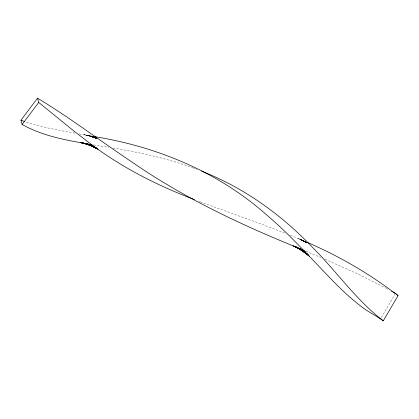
<?xml version="1.0" encoding="UTF-8"?>
<svg xmlns="http://www.w3.org/2000/svg" width="419" height="419" viewBox="0 0 419 419"><rect width="100%" height="100%" fill="white"/><g stroke="black" fill="none" stroke-linecap="round" stroke-linejoin="round"><path stroke-width="0.31" stroke-dasharray="2.1 1.57" d="M381.379 317.55L394.829 294.562M93.673 144.859L108.814 147.326M113.067 148.038C140.276 152.542 167.37 158.44 193.295 167.988M79.139 133.876L93.133 136.374M74.954 133.142C58.367 130.183 41.685 127.261 25.679 121.882M83.648 134.672L93.17 136.5M93.207 136.505L84.449 134.813L93.919 137.128M93.971 137.123L86.063 135.101L93.997 137.327M94.066 137.322L86.869 135.243L95.302 137.877M95.359 137.867L87.681 135.389L96.59 138.453M96.501 138.396L88.493 135.536L96.103 138.406M193.604 168.098L194.845 168.558M195.154 168.674L195.464 168.789M196.391 169.14L197.009 169.37M200.167 201.822L261.912 224.312L285.329 233.231M197.993 200.989L198.266 201.094M199.077 201.408L199.622 201.612M96.585 138.542L89.31 135.683L96.234 138.527M290.273 235.216L304.912 241.334M305.886 251.17L320.624 257.381M325.144 259.314L358.14 274.136L385.569 287.984M95.495 138.139L90.122 135.829L96.375 138.616M305.179 241.449L305.446 241.564M297.904 238.353L305.64 241.732M305.111 241.501L298.716 238.694L305.158 241.753M96.229 138.448L90.944 135.976L97.098 138.946M305.242 241.779L299.527 239.034L305.86 242.297L304.372 241.103L305.833 242.25M93.495 137.003L91.761 136.123L96.171 138.417M305.949 242.313L300.339 239.375L306.561 242.837M385.799 288.104L386.475 288.476M386.706 288.597L387.156 288.843M387.612 289.089L388.062 289.335M93.72 136.898L92.583 136.275L93.667 136.882M306.65 242.847L301.151 239.72L306.148 242.716M306.273 242.721L301.958 240.066L306.865 243.224M306.996 243.219L302.764 240.406L307.583 243.727M305.645 242.234L303.571 240.752L305.671 242.302"/><path stroke-width="0.63" d="M202.869 171.67C244.659 188.215 281.804 215.104 312.705 247.55C336.656 271.543 356.181 300.109 383.291 320.839L398.05 295.61L395.484 293.441L392.797 291.938M82.648 143.015C61.844 139.417 40.695 134.944 22.118 124.474L20.95 120.201L37.563 98.161C70.895 118.373 101.917 142.062 134.331 163.656C185.03 198.397 240.841 224.694 297.663 247.729M22.118 124.474L38.731 102.435L37.563 98.161M85.492 143.502L86.01 143.591M83.161 143.104L84.455 143.329M94.511 136.631C157.712 146.812 219.011 172.387 267.076 215.293C292.85 237.159 314.837 262.917 338.709 286.737C345.507 293.405 352.568 299.831 360.146 305.608C367.285 311.553 375.859 315.439 383.291 320.839M80.605 142.659L91.866 144.833L81.37 142.795L92.479 145.283C122.809 167.893 156.811 185.135 192.049 198.685M85.067 143.534L94.312 146.619L82.904 143.062L93.086 145.728L82.134 142.926L92.479 145.283L73.545 130.744L38.731 102.435M24.433 121.458L20.95 120.201M85.067 143.549L94.924 147.064L85.23 143.46L96.155 147.954L87.964 144.251M194.474 199.633L194.746 199.737M193.395 199.214L193.667 199.318M192.316 198.789L192.855 199.004M201.329 171.052L201.639 171.172M202.251 171.423L202.56 171.544M307.048 242.266C339.416 256.239 370.097 274.11 398.05 295.61M293.007 245.785L303.895 250.536L293.782 246.11L304.508 251.17L294.562 246.435L305.116 251.803L295.337 246.76L305.723 252.432L296.113 247.084L306.933 253.694L299.297 248.781M87.964 144.272L96.773 148.394L91.028 145.555M91.038 145.613L97.391 148.834L91.185 145.503M91.201 145.54L98.009 149.274M391.896 291.441L391.446 291.189M299.218 248.771L307.536 254.323L299.506 248.792M299.454 248.781L308.133 254.956L300.255 249.148M300.208 249.132L308.73 255.58L301.439 249.844M301.455 249.886L309.327 256.208"/></g></svg>
